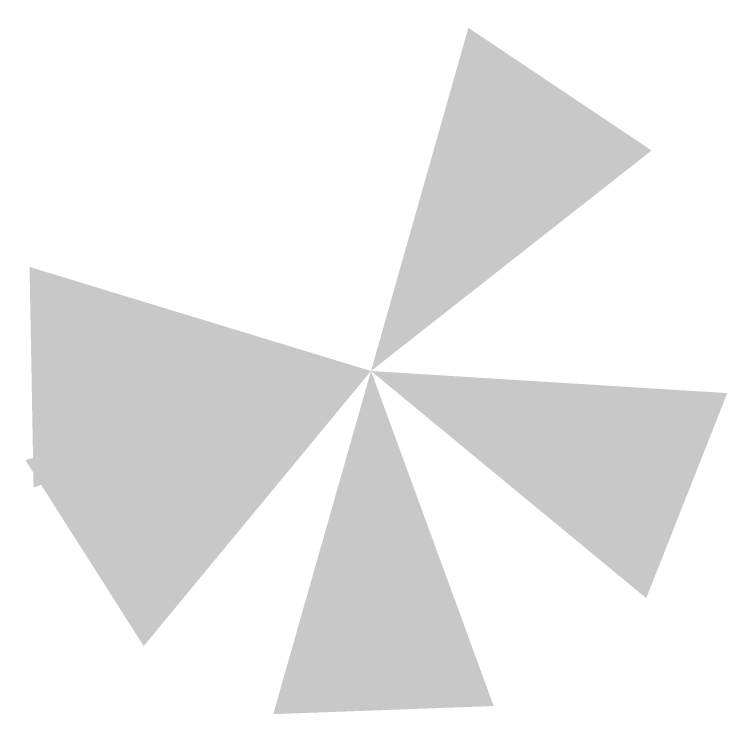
# Model space of a CAD drawing. Header units: millimetres. Extents: x -1534340 to 1713810, y -1348191 to 1114081.
# Drawn here: x -61.8 to 61.8, y -61.8 to 61.8 of the extents above; entities that cross this region are included whole.
import ezdxf

# ---------------------------------------------------------------- set-up
doc = ezdxf.new("R2010")
doc.units = ezdxf.units.MM
doc.header["$LTSCALE"] = 100
doc.layers.add('A-FLOR-STRS-ARROW', color=8, linetype='Continuous')
doc.layers.add('Xref_ST_MBDV Cot vach 30.7.2022$0$KT-Net manh', color=139, linetype='Continuous')

msp = doc.modelspace()

# ---------------------------------------------------------------- hatches: boundary and pattern name
at = {"layer": 'A-FLOR-STRS-ARROW'}
h = msp.add_hatch(color=256, dxfattribs=at)
edge = h.paths.add_edge_path(flags=0)
edge.add_line((0, 0), (-39.3543733432889, -47.65389187680557))
edge.add_line((0, 0), (-3.82810197584331, -61.68472864339128))
edge.add_line((0, 0), (33.16037423349917, -52.15409565088339))
edge.add_line((0, 0), (57.48271456360817, -22.70237077632919))
edge.add_line((0, 0), (59.84861169755459, 15.42088811378926))
edge.add_line((0, 0), (39.35437334701419, 47.6538918800652))
edge.add_line((0, 0), (3.82810197584331, 61.68472864339128))
edge.add_line((0, 0), (-33.16037423349917, 52.15409565088339))
edge.add_line((0, 0), (-57.48271456360817, 22.70237077632919))
edge.add_line((0, 0), (-59.84861169755459, -15.42088811378926))
h = msp.add_hatch(color=256, dxfattribs=at)
edge = h.paths.add_edge_path(flags=0)
edge.add_line((0, 0), (-16.92631212249398, -59.4403908981476))
edge.add_line((0, 0), (-48.63185932300985, -38.13924974785186))
edge.add_line((0, 0), (-61.76168919354677, -2.270211497321725))
edge.add_line((0, 0), (-51.30065299943089, 34.46597038162872))
edge.add_line((0, 0), (-21.24451100081205, 58.03732303227298))
edge.add_line((0, 0), (16.92631212435663, 59.44039090326987))
edge.add_line((0, 0), (48.63185932300985, 38.13924974785186))
edge.add_line((0, 0), (61.76168919354677, 2.270211497321725))
edge.add_line((0, 0), (51.30065299943089, -34.46597038162872))
edge.add_line((0, 0), (21.24451100081205, -58.03732303227298))
h = msp.add_hatch(color=256, dxfattribs=at)
edge = h.paths.add_edge_path(flags=0)
edge.add_line((0, 0), (16.85927755944431, 59.4594388846308))
edge.add_line((0, 0), (-21.3099392298609, 58.01333124842495))
edge.add_line((0, 0), (-51.3394835293293, 34.40810287254862))
edge.add_line((0, 0), (-61.75909008644521, -2.339851308148354))
edge.add_line((0, 0), (-48.58882334455848, -38.19406182202511))
edge.add_line((0, 0), (-16.85927755944431, -59.45943888905458))
edge.add_line((0, 0), (21.3099392298609, -58.01333124842495))
edge.add_line((0, 0), (51.3394835293293, -34.40810287254862))
edge.add_line((0, 0), (61.75909008644521, 2.339851308148354))
edge.add_line((0, 0), (48.58882334455848, 38.19406182202511))
h = msp.add_hatch(color=256, dxfattribs=at)
edge = h.paths.add_edge_path(flags=0)
edge.add_line((0, 0), (47.6539058983326, -39.35435636597686))
edge.add_line((0, 0), (15.42090943269432, -59.8486062057782))
edge.add_line((0, 0), (-22.70235029794276, -57.48272265028208))
edge.add_line((0, 0), (-52.15408383868635, -33.16039281222038))
edge.add_line((0, 0), (-61.68473000638187, 3.828080003615469))
edge.add_line((0, 0), (-47.65390590019524, 39.35435636970215))
edge.add_line((0, 0), (-15.42090943269432, 59.8486062057782))
edge.add_line((0, 0), (22.70235029794276, 57.48272265028208))
edge.add_line((0, 0), (52.15408383868635, 33.16039281222038))
edge.add_line((0, 0), (61.68473000638187, -3.828080003615469))
at = {"layer": 'Xref_ST_MBDV Cot vach 30.7.2022$0$KT-Net manh'}
h = msp.add_hatch(color=256, dxfattribs=at)
edge = h.paths.add_edge_path(flags=0)
edge.add_line((0, 0), (-58.41968820244074, -20.16928711126093))
edge.add_line((0, 0), (-35.40731104835868, -50.6555272085825))
edge.add_line((0, 0), (1.129455478861928, -61.79307762731332))
edge.add_line((0, 0), (37.23480839654803, -49.32777266495395))
edge.add_line((0, 0), (59.11773007549345, -18.02093513007276))
edge.add_line((0, 0), (58.41968820802867, 20.16928711370565))
edge.add_line((0, 0), (35.40731104835868, 50.6555272085825))
edge.add_line((0, 0), (-1.129455478861928, 61.79307762731332))
edge.add_line((0, 0), (-37.23480839654803, 49.32777266495395))
edge.add_line((0, 0), (-59.11773007549345, 18.02093513007276))
h = msp.add_hatch(color=256, dxfattribs=at)
edge = h.paths.add_edge_path(flags=0)
edge.add_line((0, 0), (-58.41968791559339, -20.16928793792613))
edge.add_line((0, 0), (-35.4073103312403, -50.65552771068178))
edge.add_line((0, 0), (1.129456352442503, -61.79307761159725))
edge.add_line((0, 0), (37.23480909690261, -49.32777213747613))
edge.add_line((0, 0), (59.11773033067584, -18.0209342923481))
edge.add_line((0, 0), (58.41968791745603, 20.1692879407201))
edge.add_line((0, 0), (35.4073103312403, 50.65552771068178))
edge.add_line((0, 0), (-1.129456352442503, 61.79307761159725))
edge.add_line((0, 0), (-37.23480909690261, 49.32777213747613))
edge.add_line((0, 0), (-59.11773033067584, 18.0209342923481))
h = msp.add_hatch(color=256, dxfattribs=at)
edge = h.paths.add_edge_path(flags=0)
edge.add_line((0, 0), (-58.41968791559339, -20.16928793792613))
edge.add_line((0, 0), (-35.4073103312403, -50.65552771068178))
edge.add_line((0, 0), (1.129456352442503, -61.79307761159725))
edge.add_line((0, 0), (37.23480909690261, -49.32777213747613))
edge.add_line((0, 0), (59.11773033067584, -18.0209342923481))
edge.add_line((0, 0), (58.41968791745603, 20.1692879407201))
edge.add_line((0, 0), (35.4073103312403, 50.65552771068178))
edge.add_line((0, 0), (-1.129456352442503, 61.79307761159725))
edge.add_line((0, 0), (-37.23480909690261, 49.32777213747613))
edge.add_line((0, 0), (-59.11773033067584, 18.0209342923481))

doc.saveas('drawing.dxf')
